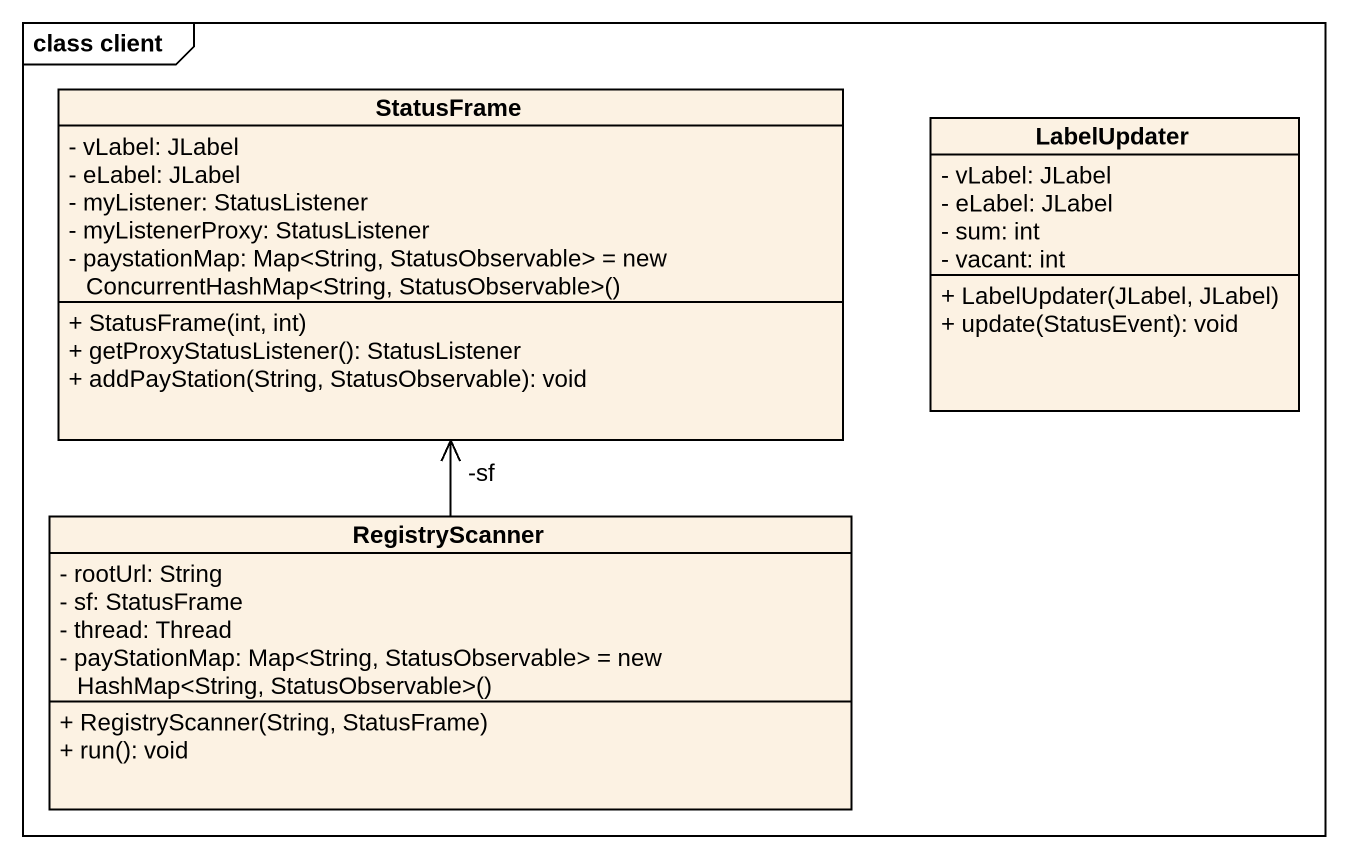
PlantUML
@startuml
mainframe class client
hide circle
hide empty members
skinparam classAttributeIconSize 0
class StatusFrame {
  - vLabel: JLabel
  - eLabel: JLabel
  - myListener: StatusListener
  - myListenerProxy: StatusListener
  {field} - paystationMap: Map<String, StatusObservable> = new ConcurrentHashMap<String, StatusObservable>()
  + StatusFrame(int, int)
  + getProxyStatusListener(): StatusListener
  + addPayStation(String, StatusObservable): void
}
class LabelUpdater {
  - vLabel: JLabel
  - eLabel: JLabel
  - sum: int
  - vacant: int
  + LabelUpdater(JLabel, JLabel)
  + update(StatusEvent): void
}
class RegistryScanner {
  - rootUrl: String
  - sf: StatusFrame
  - thread: Thread
  {field} - payStationMap: Map<String, StatusObservable> = new HashMap<String, StatusObservable>()
  + RegistryScanner(String, StatusFrame)
  + run(): void
}
RegistryScanner -up-> "-sf" StatusFrame
@enduml
